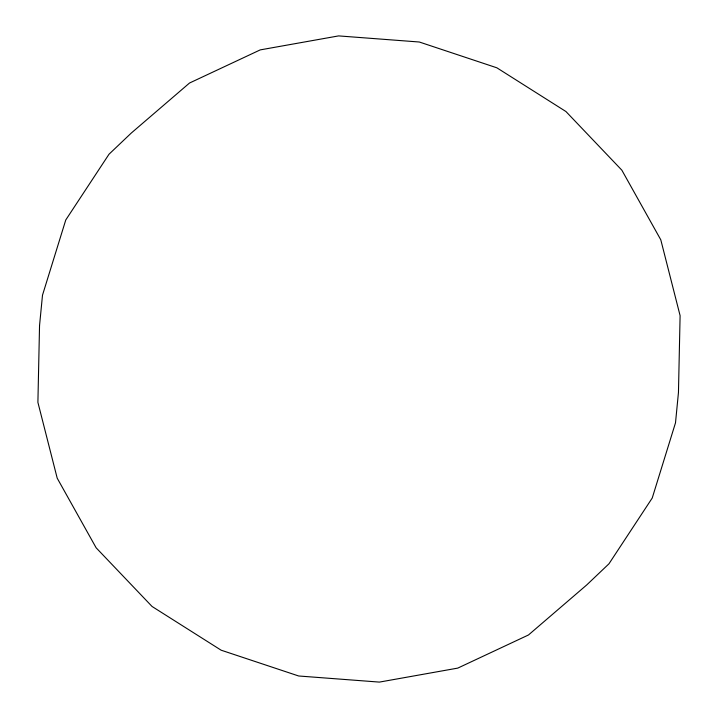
<?xml version="1.0" encoding="UTF-8"?>
<svg xmlns="http://www.w3.org/2000/svg" width="718" height="718" viewBox="0 0 718 718"><rect width="100%" height="100%" fill="white"/><g stroke="black" fill="none" stroke-linecap="round" stroke-linejoin="round"><path stroke-width="1.08" d="M39.544 325.505L37.901 402.367L57.207 478.188L96.14 547.807L152.054 606.468L221.135 650.194L298.67 675.988L379.382 682.1L457.77 668.108L528.484 634.972L586.723 584.946L608.981 563.783L652.231 498.032L675.503 422.812L678.456 392.495L680.099 315.633L660.793 239.812L621.86 170.193L565.946 111.532L496.865 67.806L419.33 42.012L338.618 35.9L260.23 49.892L189.516 83.028L131.277 133.054L109.019 154.217L65.769 219.968L42.497 295.188L39.544 325.505"/></g></svg>
